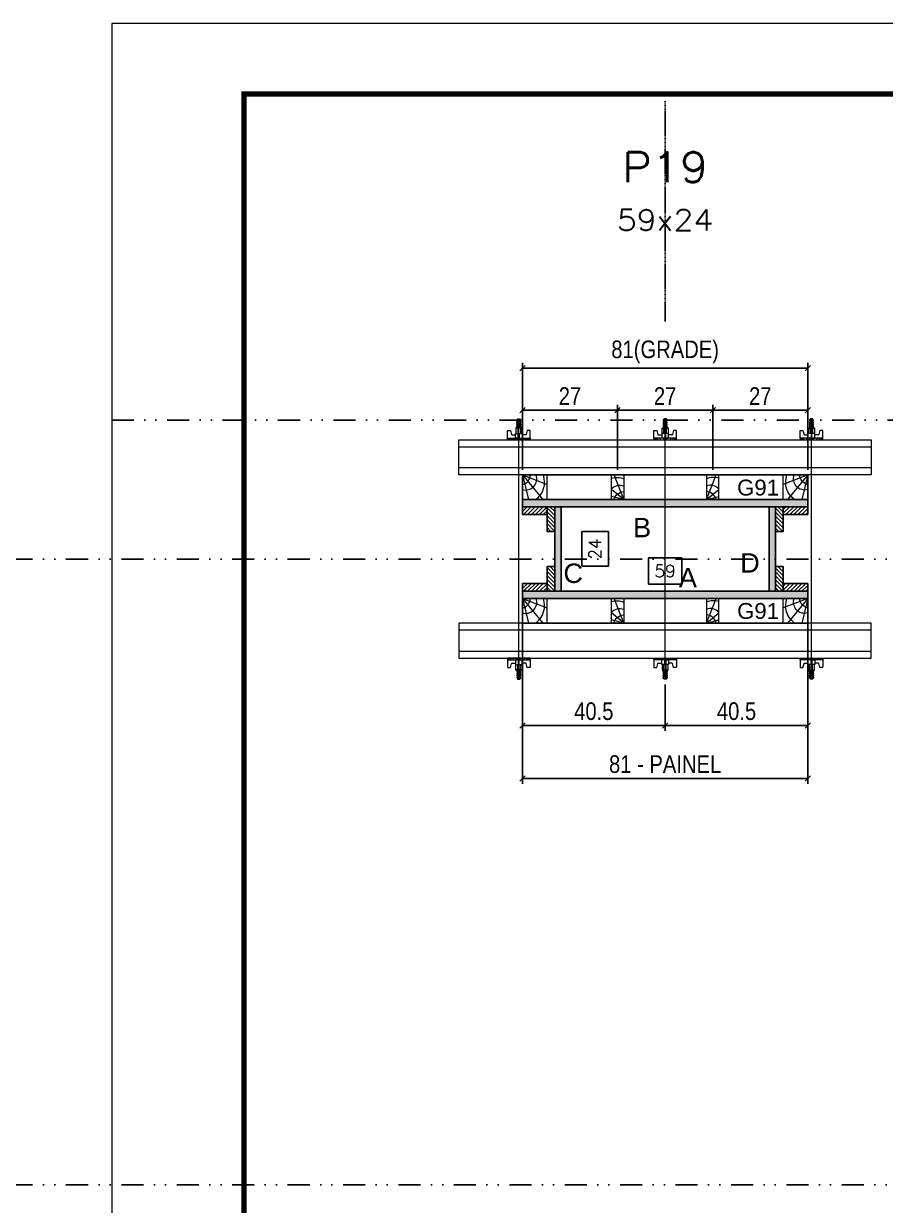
# Model space of a CAD drawing. Extents: x 13770 to 23315, y 867 to 16997.
# Drawn here: x 17519 to 18009, y 10435 to 11106 of the extents above; entities that cross this region are included whole.
import ezdxf
from ezdxf.enums import TextEntityAlignment as Align

# ---------------------------------------------------------------- set-up
doc = ezdxf.new("R2010")
doc.units = 0
for name, pattern in [('DASHED', [0.75, 0.5, -0.25]), ('DIVIDE2', [0.625, 0.25, -0.125, 0, -0.125, 0, -0.125]), ('HIDDEN', [0.375, 0.25, -0.125])]:
    doc.linetypes.add(name, pattern=pattern)
for name, color, linetype in [('CHAPA', 1, 'Continuous'), ('COTA', 241, 'Continuous'), ('MEIO_PONT', 93, 'Continuous'), ('Nível', 160, 'Continuous'), ('Painéis', 200, 'Continuous'), ('SARRAFO', 251, 'Continuous'), ('Texto de Titulo', 7, 'Continuous'), ('Texto Qtd Sarr', 242, 'Continuous'), ('TEXTO_GERAL', 7, 'Continuous')]:
    doc.layers.add(name, color=color, linetype=linetype)
for name, color, linetype, lineweight in [('Folhas', 255, 'Continuous', 9), ('Hachura', 251, 'Continuous', 9), ('Madeira', 126, 'Continuous', 18), ('Perfil Metálico', 224, 'Continuous', 18), ('SARRAFO DE PRESSAO', 251, 'DASHED', 9), ('Texto Seção', 7, 'Continuous', 15)]:
    doc.layers.add(name, color=color, linetype=linetype, lineweight=lineweight)
doc.styles.add('ARIAL', font='arial.ttf')
doc.styles.add('COTA TECNICA 2X', font='techl___.ttf', dxfattribs={"height": 10})
doc.styles.add('ROMANS', font='romans.shx')
doc.styles.add('SANSSERIF', font='sas_____.pfb')
doc.dimstyles.new('SECAO PILAR', dxfattribs={"dimtxt": 10, "dimasz": 3, "dimexe": 3, "dimexo": 3, "dimgap": 3, "dimtad": 1, "dimdec": 1, "dimlfac": 0.5, "dimzin": 12, "dimdsep": 46, "dimtxsty": 'COTA TECNICA 2X', "dimblk1": 'OBLIQUE', "dimblk2": 'OBLIQUE', "dimsah": 1, "dimcen": 0.9, "dimclrd": 256, "dimclre": 256, "dimclrt": 256, "dimadec": 1, "dimazin": 3, "dimtfac": 1, "dimtdec": 1, "dimtmove": 0, "dimatfit": 3, "dimfxl": 1, "dimtolj": 1, "dimtzin": 12, "dimarcsym": 0})
doc.dimstyles.new('SECÇÃO 2', dxfattribs={"dimtxt": 7, "dimasz": 6, "dimexe": 0.18, "dimexo": 2, "dimgap": -4, "dimtad": 3, "dimdec": 1, "dimlfac": 0.5, "dimzin": 12, "dimdsep": 46, "dimtxsty": 'ROMANS', "dimblk": 'ARCHTICK', "dimcen": 0.09, "dimse1": 1, "dimse2": 1, "dimsd1": 1, "dimsd2": 1, "dimclrd": 180, "dimclre": 5, "dimclrt": 1, "dimadec": 0, "dimazin": 3, "dimtfac": 1, "dimtdec": 1, "dimtofl": 0, "dimtmove": 0, "dimatfit": 3, "dimldrblk": 'ARCHTICK', "dimfxl": 1, "dimtolj": 1, "dimtzin": 0, "dimarcsym": 0})

# ---------------------------------------------------------------- blocks, each defined once
blk = doc.blocks.new('9999999999')
at = {"layer": 'Folhas'}
blk.add_lwpolyline([(98138.98, 34190.21), (99623.98, 34190.21), (99623.98, 35240.21), (98138.98, 35240.21)], close=True, dxfattribs=at)
at = {"layer": 'Folhas', "color": 30, "const_width": 3}
blk.add_lwpolyline([(98213.98, 34230.21), (99583.98, 34230.21), (99583.98, 35200.21), (98213.98, 35200.21)], close=True, dxfattribs=at)
blk = doc.blocks.new('*D567')
at = {"layer": 'COTA', "color": 180, "lineweight": -2, "transparency": 16777216}
for p, q in [((17893.05, 10802.56), (17874.05, 10802.56)), ((17874.05, 10802.56), (17874.05, 10787.56)), ((17893.05, 10787.56), (17893.05, 10802.56)), ((17874.05, 10787.56), (17893.05, 10787.56))]:
    blk.add_line(p, q, dxfattribs=at)
at = {"layer": 'Defpoints', "color": 0, "transparency": 16777216}
for p in [(17824.55, 10783.56), (17942.55, 10783.56), (17942.55, 10783.56)]:
    blk.add_point(p, dxfattribs=at)
at = {"layer": 'COTA', "color": 1, "transparency": 16777216, "insert": (17883.55, 10795.06), "char_height": 7, "attachment_point": 5, "style": 'ROMANS'}
blk.add_mtext('\\A1;59', dxfattribs=at)
blk = doc.blocks.new('_ArchTick')
at = {"color": 0, "linetype": 'ByBlock', "const_width": 0.15}
blk.add_lwpolyline([(-0.5, -0.5), (0.5, 0.5)], dxfattribs=at)
blk = doc.blocks.new('_Oblique')
at = {"color": 0, "linetype": 'ByBlock', "lineweight": -2}
blk.add_line((-0.5, -0.5), (0.5, 0.5), dxfattribs=at)
blk = doc.blocks.new('*D568')
at = {"layer": 'COTA', "lineweight": -2, "transparency": 16777216}
for p, q in [((17802.55, 10776.56), (17802.55, 10674.36)), ((17964.55, 10776.56), (17964.55, 10674.36)), ((17802.55, 10677.36), (17964.55, 10677.36))]:
    blk.add_line(p, q, dxfattribs=at)
at = {"layer": 'Defpoints', "color": 0, "transparency": 16777216}
for p in [(17802.55, 10779.56), (17964.55, 10779.56), (17964.55, 10677.36)]:
    blk.add_point(p, dxfattribs=at)
at = {"layer": 'COTA', "lineweight": -2, "transparency": 16777216, "xscale": 3, "yscale": 3, "zscale": 3, "rotation": 180}
blk.add_blockref('_Oblique', (17802.55, 10677.36), dxfattribs=at)
at = {"layer": 'COTA', "lineweight": -2, "transparency": 16777216, "xscale": 3, "yscale": 3, "zscale": 3}
blk.add_blockref('_Oblique', (17964.55, 10677.36), dxfattribs=at)
at = {"layer": 'COTA', "transparency": 16777216, "insert": (17883.55, 10685.46), "char_height": 10, "attachment_point": 5, "style": 'COTA TECNICA 2X'}
blk.add_mtext('\\A1;81 - PAINEL', dxfattribs=at)
blk = doc.blocks.new('*D569')
at = {"layer": 'COTA', "lineweight": -2, "transparency": 16777216}
for p, q in [((17802.55, 10742.56), (17802.55, 10704.38)), ((17883.61, 10730.76), (17883.61, 10704.38)), ((17802.55, 10707.38), (17883.61, 10707.38))]:
    blk.add_line(p, q, dxfattribs=at)
at = {"layer": 'Defpoints', "color": 0, "transparency": 16777216}
for p in [(17802.55, 10745.56), (17883.61, 10733.76), (17883.61, 10707.38)]:
    blk.add_point(p, dxfattribs=at)
at = {"layer": 'COTA', "lineweight": -2, "transparency": 16777216, "xscale": 3, "yscale": 3, "zscale": 3, "rotation": 180}
blk.add_blockref('_Oblique', (17802.55, 10707.38), dxfattribs=at)
at = {"layer": 'COTA', "lineweight": -2, "transparency": 16777216, "xscale": 3, "yscale": 3, "zscale": 3}
blk.add_blockref('_Oblique', (17883.61, 10707.38), dxfattribs=at)
at = {"layer": 'COTA', "transparency": 16777216, "insert": (17843.08, 10715.48), "char_height": 10, "attachment_point": 5, "style": 'COTA TECNICA 2X'}
blk.add_mtext('\\A1;40.5', dxfattribs=at)
blk = doc.blocks.new('*D570')
at = {"layer": 'COTA', "lineweight": -2, "transparency": 16777216}
for p, q in [((17964.55, 10742.56), (17964.55, 10704.38)), ((17883.61, 10730.76), (17883.61, 10704.38)), ((17964.55, 10707.38), (17883.61, 10707.38))]:
    blk.add_line(p, q, dxfattribs=at)
at = {"layer": 'Defpoints', "color": 0, "transparency": 16777216}
for p in [(17964.55, 10745.56), (17883.61, 10733.76), (17883.61, 10707.38)]:
    blk.add_point(p, dxfattribs=at)
at = {"layer": 'COTA', "lineweight": -2, "transparency": 16777216, "xscale": 3, "yscale": 3, "zscale": 3, "rotation": 180}
blk.add_blockref('_Oblique', (17883.61, 10707.38), dxfattribs=at)
at = {"layer": 'COTA', "lineweight": -2, "transparency": 16777216, "xscale": 3, "yscale": 3, "zscale": 3}
blk.add_blockref('_Oblique', (17964.55, 10707.38), dxfattribs=at)
at = {"layer": 'COTA', "transparency": 16777216, "insert": (17924.08, 10715.48), "char_height": 10, "attachment_point": 5, "style": 'COTA TECNICA 2X'}
blk.add_mtext('\\A1;40.5', dxfattribs=at)
blk = doc.blocks.new('*D571')
at = {"layer": 'COTA', "color": 180, "lineweight": -2, "transparency": 16777216}
for p, q in [((17851.34, 10817.4), (17836.34, 10817.4)), ((17836.34, 10817.4), (17836.34, 10797.73)), ((17851.34, 10797.73), (17851.34, 10817.4)), ((17836.34, 10797.73), (17851.34, 10797.73))]:
    blk.add_line(p, q, dxfattribs=at)
at = {"layer": 'Defpoints', "color": 0, "transparency": 16777216}
for p in [(17824.55, 10831.56), (17855.34, 10831.56), (17824.55, 10783.56)]:
    blk.add_point(p, dxfattribs=at)
at = {"layer": 'COTA', "color": 1, "transparency": 16777216, "insert": (17843.84, 10807.56), "char_height": 7, "attachment_point": 5, "rotation": 90, "style": 'ROMANS'}
blk.add_mtext('\\A1;24', dxfattribs=at)
blk = doc.blocks.new('titulo1')
at = {"layer": 'Defpoints', "color": 252, "linetype": 'HIDDEN', "ltscale": 2}
blk.add_line((0, 0), (0, 125), dxfattribs=at)
at = {"layer": 'Defpoints', "style": 'ROMANS', "oblique": 15}
blk.add_attdef('FOLHA', text='', height=10, dxfattribs=at).set_placement((0, 15.58), align=Align.MIDDLE_CENTER)
at = {"layer": 'Texto Qtd Sarr', "color": 3, "style": 'ROMANS', "oblique": 15}
for tag, height, p in [('TITULO', 17, (0, 71.45)), ('SEÇÃO', 12, (0, 41.55))]:
    blk.add_attdef(tag, text='', height=height, dxfattribs=at).set_placement(p, align=Align.MIDDLE_CENTER)
blk = doc.blocks.new('PONTALETE')
at = {"layer": 'Madeira'}
for q in [(2.71, 7), (7, 5.76), (7, 1.74)]:
    blk.add_line((0, 0), q, dxfattribs=at)
blk.add_lwpolyline([(0, 0), (7, 0), (7, 7), (0, 7)], close=True, dxfattribs=at)
for centre, radius, start, end in [((2.04, 0.06), 6.23, 37.2818, 109.0913), ((1.09, 0.9), 3.19, 343.603, 109.9847), ((-0.21, -0.78), 3.09, 14.6322, 86.0383)]:
    blk.add_arc(centre, radius, start, end, dxfattribs=at)
blk = doc.blocks.new('*D572')
at = {"layer": 'COTA', "lineweight": -2, "transparency": 16777216}
for p, q in [((17802.55, 10852.56), (17802.55, 10913.12)), ((17802.55, 10910.12), (17964.55, 10910.12)), ((17964.55, 10852.56), (17964.55, 10913.12))]:
    blk.add_line(p, q, dxfattribs=at)
at = {"layer": 'Defpoints', "color": 0, "transparency": 16777216}
for p in [(17964.55, 10910.12), (17802.55, 10849.56), (17964.55, 10849.56)]:
    blk.add_point(p, dxfattribs=at)
at = {"layer": 'COTA', "lineweight": -2, "transparency": 16777216, "xscale": 3, "yscale": 3, "zscale": 3, "rotation": 180}
blk.add_blockref('_Oblique', (17802.55, 10910.12), dxfattribs=at)
at = {"layer": 'COTA', "lineweight": -2, "transparency": 16777216, "xscale": 3, "yscale": 3, "zscale": 3}
blk.add_blockref('_Oblique', (17964.55, 10910.12), dxfattribs=at)
at = {"layer": 'COTA', "transparency": 16777216, "insert": (17883.55, 10919.34), "char_height": 10, "attachment_point": 5, "style": 'COTA TECNICA 2X'}
blk.add_mtext('\\A1;81(GRADE)', dxfattribs=at)
blk = doc.blocks.new('MEIO PONTALETE')
at = {"layer": 'Madeira'}
for q in [(2.71, 7), (3.5, 2.88), (3.5, 0.87)]:
    blk.add_line((0, 0), q, dxfattribs=at)
blk.add_lwpolyline([(0, 0), (3.5, 0), (3.5, 7), (0, 7)], close=True, dxfattribs=at)
for centre, radius, start, end in [((2.04, 0.06), 6.23, 76.4499, 109.0913), ((1.09, 0.9), 3.19, 40.9063, 109.9847), ((-0.21, -0.78), 3.09, 14.6322, 86.0383)]:
    blk.add_arc(centre, radius, start, end, dxfattribs=at)
blk = doc.blocks.new('*D573')
at = {"layer": 'COTA', "lineweight": -2, "transparency": 16777216}
for p, q in [((17910.55, 10852.56), (17910.55, 10889.28)), ((17964.55, 10852.56), (17964.55, 10889.28)), ((17910.55, 10886.28), (17964.55, 10886.28))]:
    blk.add_line(p, q, dxfattribs=at)
at = {"layer": 'Defpoints', "color": 0, "transparency": 16777216}
for p in [(17964.55, 10886.28), (17910.55, 10849.56), (17964.55, 10849.56)]:
    blk.add_point(p, dxfattribs=at)
at = {"layer": 'COTA', "lineweight": -2, "transparency": 16777216, "xscale": 3, "yscale": 3, "zscale": 3, "rotation": 180}
blk.add_blockref('_Oblique', (17910.55, 10886.28), dxfattribs=at)
at = {"layer": 'COTA', "lineweight": -2, "transparency": 16777216, "xscale": 3, "yscale": 3, "zscale": 3}
blk.add_blockref('_Oblique', (17964.55, 10886.28), dxfattribs=at)
at = {"layer": 'COTA', "transparency": 16777216, "insert": (17937.55, 10894.35), "char_height": 10, "attachment_point": 5, "style": 'COTA TECNICA 2X'}
blk.add_mtext('\\A1;27', dxfattribs=at)
blk = doc.blocks.new('*D574')
at = {"layer": 'COTA', "lineweight": -2, "transparency": 16777216}
for p, q in [((17856.55, 10852.56), (17856.55, 10889.28)), ((17910.55, 10852.56), (17910.55, 10889.28)), ((17910.55, 10886.28), (17856.55, 10886.28))]:
    blk.add_line(p, q, dxfattribs=at)
at = {"layer": 'Defpoints', "color": 0, "transparency": 16777216}
for p in [(17856.55, 10886.28), (17856.55, 10849.56), (17910.55, 10849.56)]:
    blk.add_point(p, dxfattribs=at)
at = {"layer": 'COTA', "lineweight": -2, "transparency": 16777216, "xscale": 3, "yscale": 3, "zscale": 3, "rotation": 180}
blk.add_blockref('_Oblique', (17856.55, 10886.28), dxfattribs=at)
at = {"layer": 'COTA', "lineweight": -2, "transparency": 16777216, "xscale": 3, "yscale": 3, "zscale": 3}
blk.add_blockref('_Oblique', (17910.55, 10886.28), dxfattribs=at)
at = {"layer": 'COTA', "transparency": 16777216, "insert": (17883.55, 10894.35), "char_height": 10, "attachment_point": 5, "style": 'COTA TECNICA 2X'}
blk.add_mtext('\\A1;27', dxfattribs=at)
blk = doc.blocks.new('*D575')
at = {"layer": 'COTA', "linetype": 'ByBlock', "lineweight": -2, "transparency": 16777216}
for p, q in [((17802.55, 10852.56), (17802.55, 10889.28)), ((17856.55, 10852.56), (17856.55, 10889.28)), ((17856.55, 10886.28), (17802.55, 10886.28))]:
    blk.add_line(p, q, dxfattribs=at)
at = {"layer": 'Defpoints', "color": 0, "linetype": 'ByBlock', "transparency": 16777216}
for p in [(17802.55, 10886.28), (17802.55, 10849.56), (17856.55, 10849.56)]:
    blk.add_point(p, dxfattribs=at)
at = {"layer": 'COTA', "linetype": 'ByBlock', "lineweight": -2, "transparency": 16777216, "xscale": 3, "yscale": 3, "zscale": 3, "rotation": 180}
blk.add_blockref('_Oblique', (17802.55, 10886.28), dxfattribs=at)
at = {"layer": 'COTA', "linetype": 'ByBlock', "lineweight": -2, "transparency": 16777216, "xscale": 3, "yscale": 3, "zscale": 3}
blk.add_blockref('_Oblique', (17856.55, 10886.28), dxfattribs=at)
at = {"layer": 'COTA', "linetype": 'ByBlock', "transparency": 16777216, "insert": (17829.55, 10894.35), "char_height": 10, "attachment_point": 5, "style": 'COTA TECNICA 2X'}
blk.add_mtext('\\A1;27', dxfattribs=at)
blk = doc.blocks.new('C')
at = {"layer": 'Hachura', "color": 0}
for p, q in [((0, 3.22), (0, -3.22)), ((0.45, 3.22), (0, 3.22)), ((0.46, 3.16), (0, 3.16)), ((0.46, 3.05), (0, 3.05)), ((0.46, 2.88), (0, 2.88)), ((0, 2.75), (0, -1.16)), ((0.46, 2.65), (0, 2.65)), ((0.46, 2.23), (0, 2.23)), ((0.46, 1.51), (0, 1.51)), ((0.39, 0.49), (0.17, 0.49)), ((0.45, -3.23), (0.45, 3.22)), ((0.45, 3.22), (2.58, 3.22)), ((1.74, 0.97), (0.45, 0.97)), ((1.45, 0.1), (0.45, 0.1)), ((1.35, 1.94), (1.35, 0.96)), ((2.58, 2.39), (1.47, 2.09)), ((1.74, -0.97), (1.74, 0.97)), ((1.74, 0.97), (1.74, 0.84)), ((1.74, 0.97), (1.74, 0.84)), ((1.74, 0.84), (3.35, 0.84)), ((3.35, 0.45), (1.74, 0.45)), ((2.58, 3.22), (2.58, 2.39)), ((3.32, 0.84), (3.32, -0.84)), ((3.35, 0.84), (3.35, -0.84)), ((3.68, 0.45), (3.35, 0.45)), ((3.84, -0.52), (3.35, 0.45)), ((3.35, 0.06), (3.67, -0.57)), ((3.68, 0.45), (4.16, -0.52)), ((3.72, 0.5), (4.25, -0.57)), ((4.37, -0.55), (3.83, 0.53)), ((4.15, 0.45), (3.93, 0.45)), ((4.42, -0.52), (3.93, 0.45)), ((4.15, 0.45), (4.26, 0.45)), ((4.26, 0.45), (4.74, -0.52)), ((4.3, 0.5), (4.83, -0.57)), ((4.95, -0.55), (4.41, 0.53)), ((4.51, 0.45), (4.84, 0.45)), ((5, -0.52), (4.51, 0.45)), ((4.84, 0.45), (5.32, -0.52)), ((4.88, 0.5), (5.41, -0.57)), ((5.53, -0.55), (4.99, 0.53)), ((5.58, -0.52), (5.09, 0.45)), ((5.42, 0.45), (5.09, 0.45)), ((5.58, -0.52), (5.09, 0.45)), ((5.42, 0.45), (5.74, -0.19)), ((5.46, 0.5), (5.74, -0.07)), ((5.74, 0.19), (5.57, 0.53)), ((5.74, 0.32), (5.68, 0.45)), ((5.68, 0.45), (5.74, 0.45)), ((5.74, 0.45), (5.9, 0.29)), ((5.74, 0.45), (5.74, -0.52)), ((5.9, -0.36), (5.9, 0.29)), ((0.45, 0), (0, 0)), ((0.46, -1.52), (0, -1.52)), ((0.46, -2.23), (0, -2.23)), ((0.46, -2.65), (0, -2.65)), ((0.46, -2.88), (0, -2.88)), ((0.46, -3.05), (0, -3.05)), ((0.46, -3.16), (0, -3.16)), ((0, -3.22), (2.57, -3.22)), ((0.08, -0.48), (0.29, -0.48)), ((0.29, -0.48), (0.4, -0.48)), ((0.45, 0), (0.45, -0.97)), ((0.45, -0.16), (1.45, -0.16)), ((0.45, -0.65), (0.45, -0.32)), ((0.45, -3.23), (0.45, -0.65)), ((0.45, -0.97), (1.74, -0.97)), ((1.35, -1.94), (1.35, -0.97)), ((2.58, -2.39), (1.47, -2.1)), ((3.35, -0.32), (1.74, -0.32)), ((3.35, -0.84), (1.74, -0.84)), ((2.58, -3.23), (2.58, -2.39)), ((3.35, -0.07), (3.58, -0.52)), ((3.35, -0.52), (3.58, -0.52)), ((3.84, -0.52), (4.16, -0.52)), ((4.42, -0.52), (4.74, -0.52)), ((4.63, -0.52), (4.74, -0.52)), ((5, -0.52), (5.32, -0.52)), ((5.58, -0.52), (5.74, -0.52)), ((5.74, -0.52), (5.9, -0.36)), ((5.74, -0.52), (5.74, -0.52))]:
    blk.add_line(p, q, dxfattribs=at)
for centre, radius, start, end in [((1.52, 1.94), 0.161, 104.7436, 180), ((1.44, -0.03), 0.129, 272.695, 87.305), ((3.81, 0.39), 0.143, 25.5688, 154.4312), ((4.39, 0.39), 0.143, 25.5688, 154.4312), ((4.97, 0.39), 0.143, 25.5688, 154.4312), ((5.55, 0.39), 0.143, 25.5688, 154.4312), ((0.17, -0.37), 0.174, 221.744, 317.8592), ((1.52, -1.94), 0.161, 180, 255.2564), ((3.71, -0.4), 0.174, 222.1408, 318.256), ((4.29, -0.4), 0.174, 222.1408, 318.256), ((4.87, -0.4), 0.174, 222.1408, 318.256), ((5.45, -0.4), 0.174, 222.1408, 318.256), ((5.61, -0.4), 0.174, 317.8592, 318.256)]:
    blk.add_arc(centre, radius, start, end, dxfattribs=at)

msp = doc.modelspace()

# ---------------------------------------------------------------- hatches: boundary and pattern name
at = {"layer": 'Hachura'}
h = msp.add_hatch(color=256, dxfattribs=at)
h.dxf.hatch_style = 1
h.paths.add_polyline_path([(17964.55, 10831.56), (17964.55, 10835.56), (17802.55, 10835.56), (17802.55, 10831.56)])
h = msp.add_hatch(color=256, dxfattribs=at)
h.dxf.hatch_style = 1
h.paths.add_polyline_path([(17964.55, 10831.56), (17964.55, 10835.56), (17802.55, 10835.56), (17802.55, 10831.56)])
h = msp.add_hatch(dxfattribs=at)
h.set_pattern_fill('ANSI31', color=256, scale=0.5, angle=180, style=0)
h.set_pattern_definition([(225, (8678.5935, -12097.8459), (1.12253202, -1.12253202), [])])
h.paths.add_polyline_path([(17816.55, 10831.56), (17816.55, 10827.16), (17802.55, 10827.16), (17802.55, 10831.56)])
h = msp.add_hatch(dxfattribs=at)
h.set_pattern_fill('ANSI31', color=256, scale=0.5, angle=90, style=0)
h.set_pattern_definition([(135, (-5108.4628, 19955.5141), (-1.12253202, -1.12253202), [])])
h.paths.add_polyline_path([(17820.95, 10817.56), (17816.55, 10817.56), (17816.55, 10831.56), (17820.95, 10831.56)])
h = msp.add_hatch(color=256, dxfattribs=at)
h.dxf.hatch_style = 1
h.paths.add_polyline_path([(17820.95, 10783.56), (17824.55, 10783.56), (17824.55, 10831.56), (17820.95, 10831.56)])
h = msp.add_hatch(color=256, dxfattribs=at)
h.dxf.hatch_style = 1
h.paths.add_polyline_path([(17820.95, 10783.56), (17824.55, 10783.56), (17824.55, 10831.56), (17820.95, 10831.56)])
h = msp.add_hatch(color=256, dxfattribs=at)
h.dxf.hatch_style = 1
h.paths.add_polyline_path([(17942.55, 10783.56), (17946.15, 10783.56), (17946.15, 10831.56), (17942.55, 10831.56)])
h = msp.add_hatch(color=256, dxfattribs=at)
h.dxf.hatch_style = 1
h.paths.add_polyline_path([(17942.55, 10783.56), (17946.15, 10783.56), (17946.15, 10831.56), (17942.55, 10831.56)])
h = msp.add_hatch(dxfattribs=at)
h.set_pattern_fill('ANSI31', color=256, scale=0.5, angle=90, style=0)
h.set_pattern_definition([(135, (-5156.4628, 19955.5141), (-1.12253202, -1.12253202), [])])
h.paths.add_polyline_path([(17946.15, 10817.56), (17950.55, 10817.56), (17950.55, 10831.56), (17946.15, 10831.56)])
h = msp.add_hatch(dxfattribs=at)
h.set_pattern_fill('ANSI31', color=256, scale=0.5, angle=180, style=0)
h.set_pattern_definition([(225, (8461.5935, -12097.8459), (1.12253202, -1.12253202), [])])
h.paths.add_polyline_path([(17950.55, 10831.56), (17950.55, 10827.16), (17964.55, 10827.16), (17964.55, 10831.56)])
h = msp.add_hatch(dxfattribs=at)
h.set_pattern_fill('ANSI31', color=256, scale=0.5, angle=90, style=0)
h.set_pattern_definition([(135, (-5108.4628, 19957.5141), (-1.12253202, -1.12253202), [])])
h.paths.add_polyline_path([(17820.95, 10797.56), (17816.55, 10797.56), (17816.55, 10783.56), (17820.95, 10783.56)])
h = msp.add_hatch(dxfattribs=at)
h.set_pattern_fill('ANSI31', color=256, scale=0.5, angle=90, style=0)
h.set_pattern_definition([(135, (-5156.4628, 19957.5141), (-1.12253202, -1.12253202), [])])
h.paths.add_polyline_path([(17946.15, 10797.56), (17950.55, 10797.56), (17950.55, 10783.56), (17946.15, 10783.56)])
h = msp.add_hatch(dxfattribs=at)
h.set_pattern_fill('ANSI31', color=256, scale=0.5, angle=180, style=0)
h.set_pattern_definition([(225, (8678.5935, -12107.8459), (1.12253202, -1.12253202), [])])
h.paths.add_polyline_path([(17816.55, 10783.56), (17816.55, 10787.96), (17802.55, 10787.96), (17802.55, 10783.56)])
h = msp.add_hatch(color=256, dxfattribs=at)
h.dxf.hatch_style = 1
h.paths.add_polyline_path([(17964.55, 10783.56), (17964.55, 10779.56), (17802.55, 10779.56), (17802.55, 10783.56)])
h = msp.add_hatch(color=256, dxfattribs=at)
h.dxf.hatch_style = 1
h.paths.add_polyline_path([(17964.55, 10783.56), (17964.55, 10779.56), (17802.55, 10779.56), (17802.55, 10783.56)])
h = msp.add_hatch(dxfattribs=at)
h.set_pattern_fill('ANSI31', color=256, scale=0.5, angle=180, style=0)
h.set_pattern_definition([(225, (8461.5935, -12107.8459), (1.12253202, -1.12253202), [])])
h.paths.add_polyline_path([(17950.55, 10783.56), (17950.55, 10787.96), (17964.55, 10787.96), (17964.55, 10783.56)])

# ---------------------------------------------------------------- linework, layer by layer
for points in [[(17964.55, 10835.56), (17964.55, 10849.56), (17802.55, 10849.56), (17802.55, 10835.56)], [(17964.55, 10779.56), (17964.55, 10765.56), (17802.55, 10765.56), (17802.55, 10779.56)]]:
    msp.add_lwpolyline(points, close=True)
at = {"layer": 'CHAPA'}
for points in [[(17964.55, 10831.56), (17964.55, 10835.56), (17802.55, 10835.56), (17802.55, 10831.56)], [(17964.55, 10831.56), (17964.55, 10835.56), (17802.55, 10835.56), (17802.55, 10831.56)], [(17820.95, 10783.56), (17824.55, 10783.56), (17824.55, 10831.56), (17820.95, 10831.56)], [(17820.95, 10783.56), (17824.55, 10783.56), (17824.55, 10831.56), (17820.95, 10831.56)], [(17942.55, 10783.56), (17946.15, 10783.56), (17946.15, 10831.56), (17942.55, 10831.56)], [(17942.55, 10783.56), (17946.15, 10783.56), (17946.15, 10831.56), (17942.55, 10831.56)], [(17964.55, 10783.56), (17964.55, 10779.56), (17802.55, 10779.56), (17802.55, 10783.56)], [(17964.55, 10783.56), (17964.55, 10779.56), (17802.55, 10779.56), (17802.55, 10783.56)]]:
    msp.add_lwpolyline(points, close=True, dxfattribs=at)
at = {"layer": 'Hachura'}
for p, q in [((17800.54, 10734.76), (17800.54, 10876.56)), ((17883.54, 10734.76), (17883.55, 10876.56)), ((17966.55, 10734.76), (17966.55, 10876.56))]:
    msp.add_line(p, q, dxfattribs=at)
at = {"layer": 'Nível', "color": 4, "linetype": 'DIVIDE2', "ltscale": 50}
for p, q in [((17569.5, 10880.73), (21112.79, 10880.73)), ((13769.54, 10801.73), (21112.79, 10801.73)), ((13769.54, 10446.73), (21112.79, 10446.73))]:
    msp.add_line(p, q, dxfattribs=at)
at = {"layer": 'Painéis'}
msp.add_lwpolyline([(17824.55, 10831.56), (17824.55, 10783.56), (17942.55, 10783.56), (17942.55, 10831.56)], close=True, dxfattribs=at)
at = {"layer": 'Perfil Metálico'}
for points in [[(18000.55, 10869.56), (18000.55, 10849.56), (17766.55, 10849.56), (17766.55, 10869.56)], [(17766.55, 10853.56), (17766.55, 10865.56), (18000.55, 10865.56), (18000.55, 10853.56)], [(18000.55, 10745.56), (18000.55, 10765.56), (17766.55, 10765.56), (17766.55, 10745.56)], [(17766.55, 10761.56), (17766.55, 10749.56), (18000.55, 10749.56), (18000.55, 10761.56)]]:
    msp.add_lwpolyline(points, close=True, dxfattribs=at)
at = {"layer": 'SARRAFO'}
for points in [[(17802.55, 10827.16), (17816.55, 10827.16), (17816.55, 10831.56), (17802.55, 10831.56)], [(17816.55, 10831.56), (17816.55, 10817.56), (17820.95, 10817.56), (17820.95, 10831.56)], [(17950.55, 10831.56), (17950.55, 10817.56), (17946.15, 10817.56), (17946.15, 10831.56)], [(17964.55, 10827.16), (17950.55, 10827.16), (17950.55, 10831.56), (17964.55, 10831.56)], [(17816.55, 10783.56), (17816.55, 10797.56), (17820.95, 10797.56), (17820.95, 10783.56)], [(17950.55, 10783.56), (17950.55, 10797.56), (17946.15, 10797.56), (17946.15, 10783.56)], [(17802.55, 10787.96), (17816.55, 10787.96), (17816.55, 10783.56), (17802.55, 10783.56)], [(17964.55, 10787.96), (17950.55, 10787.96), (17950.55, 10783.56), (17964.55, 10783.56)]]:
    msp.add_lwpolyline(points, close=True, dxfattribs=at)

# ---------------------------------------------------------------- block references
at = {"layer": 'Hachura', "linetype": 'Continuous', "yscale": 2, "zscale": 2}
for p, xscale, rotation in [((17800.55, 10869.56), -2, 270), ((17883.54, 10869.56), 2, 90.00000000000001), ((17966.55, 10869.56), 2, 90.00000000000001), ((17800.55, 10745.56), 2, 270), ((17883.54, 10745.56), -2, 90), ((17966.55, 10745.56), -2, 90)]:
    msp.add_blockref('C', p, dxfattribs=dict(at, xscale=xscale, rotation=rotation))
at = {"layer": 'MEIO_PONT', "yscale": 2, "zscale": 2}
for p, xscale, rotation in [((17802.55, 10849.56), 2, 270), ((17964.55, 10849.56), -2, 90), ((17802.55, 10779.56), 2, 270), ((17964.55, 10779.56), -2, 90)]:
    msp.add_blockref('PONTALETE', p, dxfattribs=dict(at, xscale=xscale, rotation=rotation))
at = {"layer": 'MEIO_PONT', "yscale": 1.999999997962732, "zscale": 1.999999997962732}
for p, xscale in [((17860.05, 10835.56), -1.999999997962732), ((17907.05, 10835.56), 1.999999997962732), ((17860.05, 10765.56), -1.999999997962732), ((17907.05, 10765.56), 1.999999997962732)]:
    msp.add_blockref('MEIO PONTALETE', p, dxfattribs=dict(at, xscale=xscale))
at = {"layer": 'SARRAFO DE PRESSAO', "color": 6, "linetype": 'ByBlock'}
msp.add_blockref('9999999999', (-80569.48, -24134.56), dxfattribs=at)
at = {"layer": 'Texto Seção'}
ref = msp.add_blockref('titulo1', (17883.55, 10936.7), dxfattribs=at)
ref.add_attrib('TITULO', 'P19', dxfattribs={"layer": 'Texto de Titulo', "color": 7, "height": 17, "style": 'ROMANS', "width": 1.1}).set_placement((17883.55, 11024.2), align=Align.MIDDLE_CENTER)
ref.add_attrib('SEÇÃO', '59x24', dxfattribs={"layer": 'Texto de Titulo', "color": 7, "height": 12, "style": 'ROMANS', "width": 1.1}).set_placement((17883.55, 10994.2), align=Align.MIDDLE_CENTER)

# ---------------------------------------------------------------- texts
at = {"layer": 'TEXTO_GERAL', "color": 0, "linetype": 'Continuous', "style": 'SANSSERIF'}
for p in [(17924.41, 10842.4), (17924.41, 10772.4)]:
    msp.add_text('G91', height=9, dxfattribs=at).set_placement(p, align=Align.MIDDLE_LEFT)
at = {"layer": 'TEXTO_GERAL', "style": 'ARIAL'}
for s, p in [('B', (17870.47, 10819.71)), ('D', (17931.68, 10799.67)), ('C', (17831.39, 10793.79)), ('A', (17896.48, 10791.32))]:
    msp.add_text(s, height=11, dxfattribs=at).set_placement(p, align=Align.MIDDLE_CENTER)

# ---------------------------------------------------------------- dimensions: what is measured, and where the dimension line sits
at = {"layer": 'COTA'}
for base, p1, p2, text, picture, middle in [((17964.55, 10910.12), (17802.55, 10849.56), (17964.55, 10849.56), '<>(GRADE)', '*D572', (17883.55, 10919.34)), ((17964.55, 10677.36), (17802.55, 10779.56), (17964.55, 10779.56), '<> - PAINEL', '*D568', (17883.55, 10685.46))]:
    dim = msp.add_linear_dim(base=base, p1=p1, p2=p2, text=text, dimstyle='SECAO PILAR', dxfattribs=at)
    dim.commit()
    dim.dimension.update_dxf_attribs({"geometry": picture, "text_midpoint": middle})
at = {"layer": 'COTA', "linetype": 'ByBlock'}
dim = msp.add_linear_dim(base=(17802.55, 10886.28), p1=(17856.55, 10849.56), p2=(17802.55, 10849.56), dimstyle='SECAO PILAR', override={"dimtmove": 1}, dxfattribs=at)
dim.commit()
dim.dimension.update_dxf_attribs({"geometry": '*D575', "text_midpoint": (17829.55, 10894.35)})
at = {"layer": 'COTA'}
for base, p1, p2, picture, middle in [((17856.55, 10886.28), (17910.55, 10849.56), (17856.55, 10849.56), '*D574', (17883.55, 10894.35)), ((17964.55, 10886.28), (17910.55, 10849.56), (17964.55, 10849.56), '*D573', (17937.55, 10894.35)), ((17883.61, 10707.38), (17802.55, 10745.56), (17883.61, 10733.76), '*D569', (17843.08, 10715.48))]:
    dim = msp.add_linear_dim(base=base, p1=p1, p2=p2, dimstyle='SECAO PILAR', dxfattribs=at)
    dim.commit()
    dim.dimension.update_dxf_attribs({"geometry": picture, "text_midpoint": middle})
dim = msp.add_linear_dim(base=(17855.34, 10831.56), p1=(17824.55, 10783.56), p2=(17824.55, 10831.56), angle=90, dimstyle='SECÇÃO 2', dxfattribs=at)
dim.commit()
dim.dimension.update_dxf_attribs({"geometry": '*D571', "text_midpoint": (17855.34, 10807.56), "dimtype": 160})
dim = msp.add_linear_dim(base=(17942.55, 10783.56), p1=(17824.55, 10783.56), p2=(17942.55, 10783.56), dimstyle='SECÇÃO 2', dxfattribs=at)
dim.commit()
dim.dimension.update_dxf_attribs({"geometry": '*D567', "text_midpoint": (17883.55, 10783.56), "dimtype": 160})
dim = msp.add_linear_dim(base=(17883.61, 10707.38), p1=(17964.55, 10745.56), p2=(17883.61, 10733.76), angle=180, dimstyle='SECAO PILAR', dxfattribs=at)
dim.commit()
dim.dimension.update_dxf_attribs({"geometry": '*D570', "text_midpoint": (17924.08, 10715.48)})

doc.saveas('drawing.dxf')
